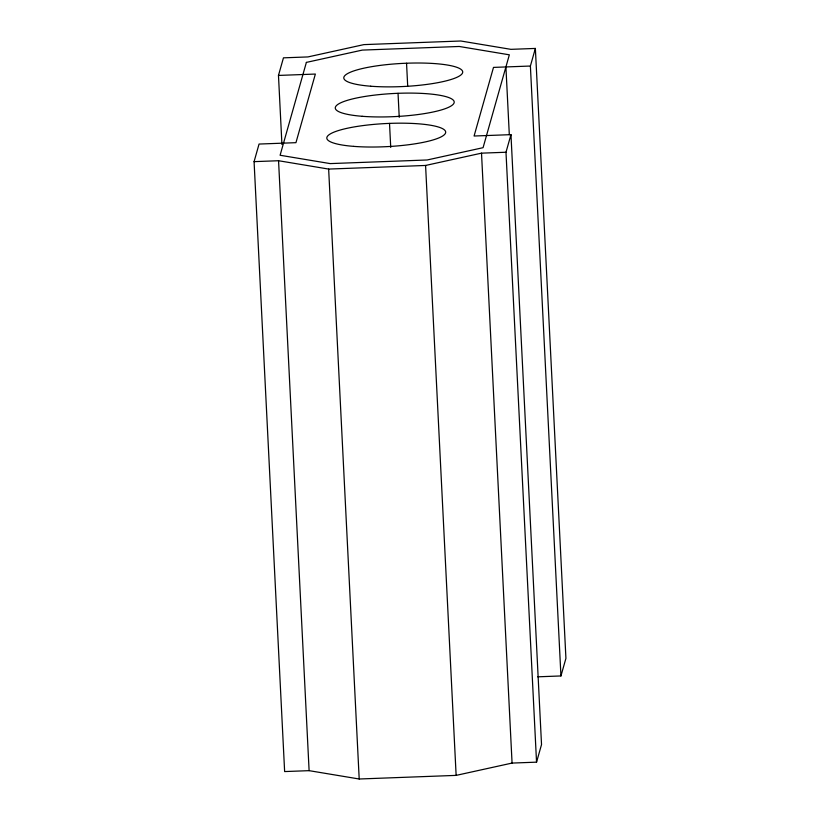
<?xml version="1.0" encoding="UTF-8"?>
<svg xmlns="http://www.w3.org/2000/svg" width="820" height="820" viewBox="0 0 820 820"><rect width="100%" height="100%" fill="white"/><g stroke="black" fill="none" stroke-linecap="round" stroke-linejoin="round"><path stroke-width="1.23" d="M278.472 75.43L283.454 57.841L307.93 56.928L363.865 44.618L460.799 41L510.891 49.343L535.368 48.431L530.386 66.03L493.496 67.404L474.083 136.017L510.962 134.644L541.528 744.57L536.547 762.159L512.069 763.072L456.135 775.382L359.201 779L309.109 770.656L284.632 771.569L254.077 161.642L259.058 144.053L295.948 142.67L315.362 74.056L278.472 75.43L281.936 144.484M536.547 762.159L505.991 152.243L510.962 134.644M537.694 676.818L560.941 675.947L565.923 658.357L535.368 48.431M254.077 161.642L278.554 160.73L328.646 169.074L425.58 165.455L481.514 153.155L505.991 152.243M530.386 66.03L560.941 675.947M505.909 66.943L509.312 134.705M481.514 153.155L512.069 763.072M425.58 165.455L456.135 775.382M406.546 63.242L407.694 85.998M398.038 93.326L399.237 117.342M389.52 123.4L390.73 147.426M328.646 169.074L359.201 779M278.554 160.73L309.109 770.656M306.372 62.402L280.102 155.257L330.193 163.6L427.128 159.982L483.072 147.682L509.343 54.817L459.251 46.474L362.317 50.092L306.372 62.402M353.656 146.37A59.532 11.562 -2.9 0 0 445.578 132.901A59.532 11.562 -2.9 0 0 359.396 126.085A59.532 11.562 -2.9 0 0 353.656 146.37M362.163 116.296A59.532 11.562 -2.9 0 0 454.095 102.818A59.532 11.562 -2.9 0 0 367.903 96.001A59.532 11.562 -2.9 0 0 362.163 116.296M370.681 86.213A59.532 11.562 -2.9 0 0 462.603 72.744A59.532 11.562 -2.9 0 0 376.421 65.918A59.532 11.562 -2.9 0 0 370.681 86.213"/></g></svg>
